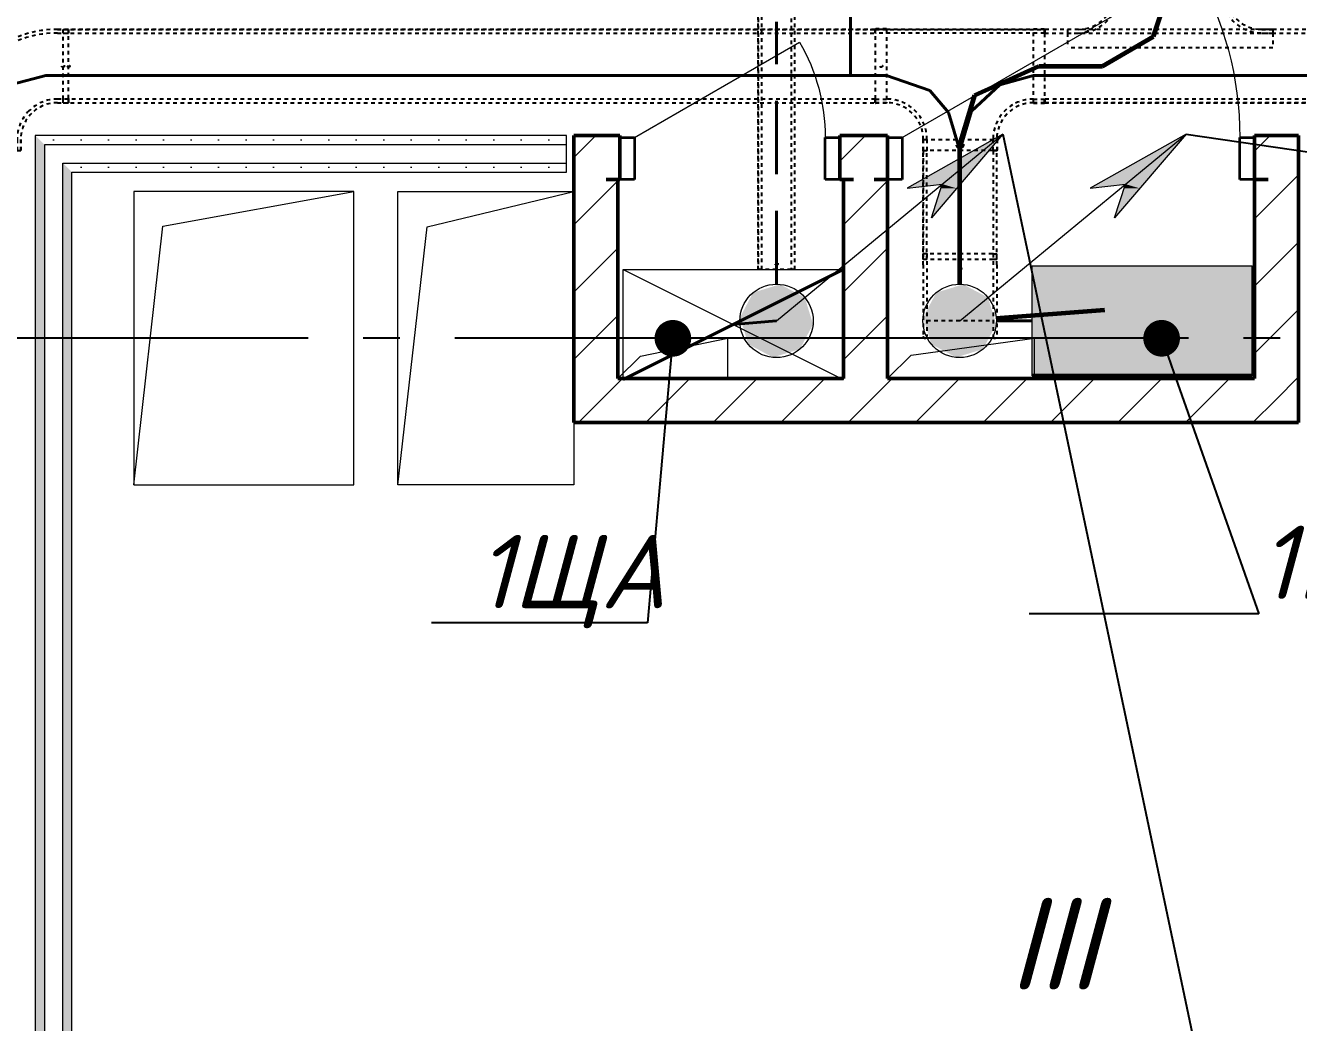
# Model space of a CAD drawing. Header units: millimetres. Extents: x 0 to 1293, y 0 to 420.
# Drawn here: x 418.49 to 453.19, y 260.93 to 288.12 of the extents above; entities that cross this region are included whole.
import ezdxf
from ezdxf import colors
from ezdxf.entities.mleader import LeaderData, LeaderLine
from ezdxf.math import Vec2, Vec3

# ---------------------------------------------------------------- set-up
doc = ezdxf.new("R2010")
doc.units = ezdxf.units.MM
for name, pattern in [('JIS_02_2.0', [3, 2, -1]), ('ГОСТ 2.303 5', [24, 20, -1.5, 1, -1.5]), ('СПКБ-0000-000-АР#001$0$Ashe', [300, 200, -100])]:
    doc.linetypes.add(name, pattern=pattern)
for name, color, linetype in [('@000', 7, 'Continuous'), ('Viewport1ForCustomObjects_0', 7, 'Continuous'), ('Viewport2ForCustomObjects_0', 7, 'Continuous'), ('СПКБ-0000-000-АР#001$0$Двери ArchiCAD', 7, 'Continuous'), ('СПКБ-0000-000-АР#001$0$Стены', 7, 'Continuous'), ('Строительные оси', 7, 'Continuous'), ('ЭМ_ЛОТКИ', 3, 'JIS_02_2.0'), ('ЭО_АВАРИЙНОЕ ОСВЕЩЕНИЕ', 7, 'Continuous'), ('ЭО_РАБОЧЕЕ ОСВЕЩЕНИЕ', 7, 'Continuous'), ('ЭС', 7, 'Continuous')]:
    doc.layers.add(name, color=color, linetype=linetype)
for name, color, linetype, lineweight, true_color in [('СПКБ-0000-000-АР#001$0$Двери ArchiCAD_Ном._пера__23', 7, 'Continuous', 35, 0xff6600), ('СПКБ-0000-000-АР#001$0$Двери ArchiCAD_Ном._пера__3', 7, 'Continuous', 18, 0xff6600), ('СПКБ-0000-000-АР#001$0$Двери ArchiCAD_Ном._пера__58', 7, 'Continuous', 50, 0xdf0000), ('СПКБ-0000-000-АР#001$0$Стены_Ном._пера__161', 7, 'Continuous', 13, 0xe11606), ('СПКБ-0000-000-АР#001$0$Стены_Ном._пера__58', 7, 'Continuous', 50, 0xdf0000)]:
    doc.layers.add(name, color=color, linetype=linetype, lineweight=lineweight, true_color=true_color)
doc.layers.add('СПКБ-0000-000-АР#001$0$Стены_Ном._пера__20', color=1, linetype='Continuous', lineweight=20)
doc.layers.add('СПКБ-0000-000-АР#001$0$Шахты ОВ_Ном._пера__1', color=7, linetype='Continuous', lineweight=13)
doc.styles.add('2.5', font='isocpeui.ttf')
pattern_1 = [(0, (0, 0), (0, 75), [0, -75])]
pattern_2 = [(45, (0, 0), (-91.9239, 91.9239), [])]

# ---------------------------------------------------------------- blocks, each defined once
blk = doc.blocks.new('_Dot')
at = {"color": 0, "linetype": 'ByBlock', "lineweight": -2}
blk.add_line((-0.5, 0), (-1, 0), dxfattribs=at)
at = {"color": 0, "linetype": 'ByBlock', "const_width": 0.5}
blk.add_lwpolyline([(-0.25, 0, 1), (0.25, 0, 1)], format="xyb", close=True, dxfattribs=at)
blk = doc.blocks.new('*U538')
at = {"color": 0, "linetype": 'ByBlock', "lineweight": -2}
for p, q in [((-101, 0), (-101, -29.5)), ((-101, 0), (-100.2, 0)), ((-100.2, 0), (-100.2, -29.5)), ((-100.2, 0), (-98.7, 0)), ((-98.7, 0), (98.7, 0)), ((98.7, 0), (100.2, 0)), ((100.2, 0), (100.2, -29.5)), ((100.2, 0), (101, 0)), ((101, 0), (101, -29.5)), ((-100, -31), (-100, -2244.9)), ((-90, -31), (-100, -31)), ((-100, -2244.9), (-100, -31)), ((-90, -2244.9), (-90, -31)), ((90, -31), (90, -2244.9)), ((100, -31), (90, -31)), ((100, -2244.9), (100, -31)), ((100, -2244.9), (100, -31)), ((-90, -2244.9), (-100, -2244.9)), ((90, -2244.9), (-90, -2244.9)), ((100, -2244.9), (90, -2244.9))]:
    blk.add_line(p, q, dxfattribs=at)
for centre in [(0, -15), (0, -2229.9)]:
    blk.add_circle(centre, 3.5, dxfattribs=at)
for centre, radius, start, end in [((-99.8, -29.5), 1.21, 180, 247.3801), ((-100.4, -31), 0.413, 0, 67.3801), ((-99.8, -29.5), 0.413, 180, 247.3801), ((-100.4, -31), 1.21, 0, 67.3801), ((100.4, -31), 1.21, 112.6199, 180), ((99.8, -29.5), 0.413, 292.6199, 360), ((100.4, -31), 0.413, 112.6199, 180), ((99.8, -29.5), 1.21, 292.6199, 360)]:
    blk.add_arc(centre, radius, start, end, dxfattribs=at)
blk = doc.blocks.new('*U540')
at = {"color": 0, "linetype": 'ByBlock', "lineweight": -2}
for p, q in [((-50.7, 0), (-50.7, -29.5)), ((-50.7, 0), (-50, 0)), ((-50, 0), (-50, -29.5)), ((-50, 0), (-48.5, 0)), ((-48.5, 0), (48.5, 0)), ((48.5, 0), (50, 0)), ((50, 0), (50, -29.5)), ((50, 0), (50.7, 0)), ((50.7, 0), (50.7, -29.5)), ((-50, -31), (-50, -755.4)), ((-40, -31), (-50, -31)), ((-50, -755.4), (-50, -31)), ((-40, -755.4), (-40, -31)), ((40, -31), (40, -755.4)), ((50, -31), (40, -31)), ((50, -755.4), (50, -31)), ((50, -755.4), (50, -31)), ((-40, -755.4), (-50, -755.4)), ((40, -755.4), (-40, -755.4)), ((50, -755.4), (40, -755.4))]:
    blk.add_line(p, q, dxfattribs=at)
for centre in [(0, -15), (0, -740.4)]:
    blk.add_circle(centre, 3.5, dxfattribs=at)
for centre, radius, start, end in [((-49.4, -29.5), 1.33, 180, 230.0338), ((-50.6, -31), 0.629, 0, 50.0338), ((-49.4, -29.5), 0.629, 180, 230.0338), ((-50.6, -31), 1.33, 0, 50.0338), ((50.6, -31), 1.33, 129.9662, 180), ((49.4, -29.5), 0.629, 309.9662, 360), ((50.6, -31), 0.629, 129.9662, 180), ((49.4, -29.5), 1.33, 309.9662, 360)]:
    blk.add_arc(centre, radius, start, end, dxfattribs=at)
blk = doc.blocks.new('*U542')
at = {"color": 0, "linetype": 'ByBlock', "lineweight": -2}
for p, q in [((-200, 430), (-200, 460)), ((-200, 460), (-190, 460)), ((-200, 430), (-200, 460)), ((-190, 460), (-190, 430)), ((-190, 460), (-189.1, 460)), ((-189.1, 460), (-189, 460)), ((-189, 460), (-11, 460)), ((-10.9, 460), (-11, 460)), ((-10, 460), (-10.9, 460)), ((-10, 0), (-10, 460)), ((-10, 460), (0, 460)), ((0, 460), (0, 0)), ((0, 0), (0, 460)), ((-330, 330), (-300, 330)), ((-330, 330), (-330, 320)), ((-300, 330), (-330, 330)), ((-300, 320), (-330, 320)), ((-330, 319.2), (-330, 320)), ((-330, 319), (-330, 319.2)), ((-330, 141), (-330, 319)), ((-330, 141), (-330, 140.8)), ((-330, 140.8), (-330, 140)), ((-330, 140), (-300, 140)), ((-330, 130), (-330, 140)), ((-300, 130), (-330, 130)), ((-300, 130), (-330, 130)), ((-200, 0), (-200, 30)), ((-200, 30), (-200, 0)), ((-200, 0), (-190, 0)), ((-189, 0), (-191, 0)), ((-190, 30), (-190, 0)), ((-189.2, 0), (-190, 0)), ((-11, 0), (-189, 0)), ((-11, 0), (-10.8, 0)), ((-10.8, 0), (-10, 0)), ((-10, 0), (0, 0))]:
    blk.add_line(p, q, dxfattribs=at)
for centre, radius in [((-100, 445), 3.5), ((-315, 230), 9.82), ((-315, 230), 3.5), ((-100, 15), 3.5)]:
    blk.add_circle(centre, radius, dxfattribs=at)
for centre, radius, start, end in [((-300, 430), 100, 270, 360), ((-300, 430), 110, 270, 360), ((-300, 30), 110, 0, 90), ((-300, 30), 100, 0, 90)]:
    blk.add_arc(centre, radius, start, end, dxfattribs=at)
blk = doc.blocks.new('*U544')
at = {"color": 0, "linetype": 'ByBlock', "lineweight": -2}
for p, q in [((-101, 0), (-101, -29.5)), ((-101, 0), (-100.2, 0)), ((-100.2, 0), (-100.2, -29.5)), ((-100.2, 0), (-98.7, 0)), ((-98.7, 0), (98.7, 0)), ((98.7, 0), (100.2, 0)), ((100.2, 0), (100.2, -29.5)), ((100.2, 0), (101, 0)), ((101, 0), (101, -29.5)), ((-100, -31), (-100, -327.3)), ((-90, -31), (-100, -31)), ((-100, -327.3), (-100, -31)), ((-90, -327.3), (-90, -31)), ((90, -31), (90, -327.3)), ((100, -31), (90, -31)), ((100, -327.3), (100, -31)), ((100, -327.3), (100, -31)), ((-90, -327.3), (-100, -327.3)), ((90, -327.3), (-90, -327.3)), ((100, -327.3), (90, -327.3))]:
    blk.add_line(p, q, dxfattribs=at)
for centre in [(0, -15), (0, -312.3)]:
    blk.add_circle(centre, 3.5, dxfattribs=at)
for centre, radius, start, end in [((-99.8, -29.5), 1.21, 180, 247.3801), ((-100.4, -31), 0.413, 0, 67.3801), ((-99.8, -29.5), 0.413, 180, 247.3801), ((-100.4, -31), 1.21, 0, 67.3801), ((100.4, -31), 1.21, 112.6199, 180), ((99.8, -29.5), 0.413, 292.6199, 360), ((100.4, -31), 0.413, 112.6199, 180), ((99.8, -29.5), 1.21, 292.6199, 360)]:
    blk.add_arc(centre, radius, start, end, dxfattribs=at)
blk = doc.blocks.new('*U545')
at = {"color": 0, "linetype": 'ByBlock', "lineweight": -2}
for p, q in [((-101, 0), (-101, -29.5)), ((-101, 0), (-100.2, 0)), ((-100.2, 0), (-100.2, -29.5)), ((-100.2, 0), (-98.7, 0)), ((-98.7, 0), (98.7, 0)), ((98.7, 0), (100.2, 0)), ((100.2, 0), (100.2, -29.5)), ((100.2, 0), (101, 0)), ((101, 0), (101, -29.5)), ((-100, -31), (-100, -4702.6)), ((-90, -31), (-100, -31)), ((-100, -4702.6), (-100, -31)), ((-90, -4702.6), (-90, -31)), ((90, -31), (90, -4702.6)), ((100, -31), (90, -31)), ((100, -4702.6), (100, -31)), ((100, -4702.6), (100, -31))]:
    blk.add_line(p, q, dxfattribs=at)
blk.add_circle((0, -15), 3.5, dxfattribs=at)
for centre, radius, start, end in [((-99.8, -29.5), 1.21, 180, 247.3801), ((-100.4, -31), 0.413, 0, 67.3801), ((-99.8, -29.5), 0.413, 180, 247.3801), ((-100.4, -31), 1.21, 0, 67.3801), ((100.4, -31), 1.21, 112.6199, 180), ((99.8, -29.5), 0.413, 292.6199, 360), ((100.4, -31), 0.413, 112.6199, 180), ((99.8, -29.5), 1.21, 292.6199, 360)]:
    blk.add_arc(centre, radius, start, end, dxfattribs=at)
blk = doc.blocks.new('*U550')
at = {"color": 0, "linetype": 'ByBlock', "lineweight": -2}
for p, q in [((130, 330), (100, 330)), ((100, 330), (130, 330)), ((100, 320), (130, 320)), ((130, 330), (130, 320)), ((130.2, 328.9), (130, 328.9)), ((130.2, 321.2), (130.2, 328.9)), ((130.2, 320.6), (130.2, 321.2)), ((130.2, 319.4), (130.2, 320.6)), ((130.2, 319.2), (130.2, 319.4)), ((130.2, 141.2), (130.2, 319.2)), ((130, 140), (100, 140)), ((130, 140), (130, 130)), ((130.2, 141.2), (130.2, 141)), ((130.2, 141), (130.2, 139.8)), ((130.2, 139.8), (130.2, 139.2)), ((130.2, 131.5), (130.2, 139.2)), ((100, 130), (130, 130)), ((100, 130), (130, 130)), ((130, 131.5), (130.2, 131.5)), ((-200, 30), (-200, 0)), ((-200, 30), (-200, 0)), ((-200, 0), (-190, 0)), ((-190, 0), (-190, 30)), ((-190, 0), (-189.2, 0)), ((-189.2, 0), (-189, 0)), ((-189, 0), (-11, 0)), ((-10.8, 0), (-11, 0)), ((-10, 0), (-10.8, 0)), ((-10, 30), (-10, 0)), ((-10, 0), (0, 0)), ((0, 0), (0, 30)), ((0, 30), (0, 0))]:
    blk.add_line(p, q, dxfattribs=at)
for centre in [(115.2, 230.2), (-100, 15)]:
    blk.add_circle(centre, 3.5, dxfattribs=at)
for radius, start, end in [(300, 90, 135), (290, 90, 135), (300, 135, 180), (290, 135, 180), (110, 90, 135), (110, 135, 180), (100, 90, 135), (100, 135, 180)]:
    blk.add_arc((100, 30), radius, start, end, dxfattribs=at)
blk = doc.blocks.new('*U559')
at = {"color": 0, "linetype": 'ByBlock', "lineweight": -2}
for p, q in [((0, 30), (0, 225)), ((10, 0), (10, 225)), ((190, 0), (190, 225)), ((200, 30), (200, 225)), ((190, 181.6), (10, 181.6)), ((96.1, 40), (96.1, 40)), ((97.4, 40.5), (97.4, 39.5)), ((97.9, 40.5), (97.9, 39.5)), ((98.5, 41.6), (98.5, 38.4)), ((99.1, 41.6), (99.1, 38.4)), ((99.7, 42.8), (99.7, 37.2)), ((100.3, 42.8), (100.3, 40.3)), ((100.3, 40.3), (103.1, 40.3)), ((103.1, 39.7), (100.3, 39.7)), ((100.3, 39.7), (100.3, 37.2)), ((100.3, 39.7), (100.3, 39.7)), ((103.1, 39.7), (100.3, 39.7)), ((103.9, 40), (103.9, 40)), ((0, 30), (0, 0)), ((1.3, 0), (0, 0)), ((9, 0), (1.3, 0)), ((9, 0), (9.2, 0)), ((9.2, 0), (10.4, 0)), ((10.4, 0), (11, 0)), ((11, 0), (189, 0)), ((189.6, 0), (189, 0)), ((190.8, 0), (189.6, 0)), ((191, 0), (190.8, 0)), ((191, 0), (198.7, 0)), ((198.7, 0), (200, 0)), ((200, 30), (200, 0))]:
    blk.add_line(p, q, dxfattribs=at)
blk.add_circle((100, 15), 3.5, dxfattribs=at)
for centre, radius, start, end in [((5, 225), 5, 359.9138, 180.0713), ((195, 225), 5, 359.9287, 180.0862), ((100, 40), 4.5, 179.9848, 0.0178)]:
    blk.add_arc(centre, radius, start, end, dxfattribs=at)
for points, knots in [([(95.5, 40), (95.6, 40.6), (95.7, 41.8), (96.7, 43.2), (98.2, 44.2), (100, 44.6), (101.8, 44.2), (103.3, 43.2), (104.3, 41.8), (104.6, 40), (104.3, 38.2), (103.3, 36.7), (101.8, 35.7), (100, 35.4), (98.2, 35.7), (96.7, 36.7), (95.7, 38.2), (95.6, 39.4), (95.5, 40)], [0, 0, 0, 0, 0.062502, 0.125002, 0.187503, 0.250004, 0.312505, 0.375006, 0.437506, 0.500007, 0.562508, 0.625009, 0.68751, 0.750011, 0.812512, 0.875013, 0.937512, 1, 1, 1, 1]), ([(96.1, 40), (96.1, 40.5), (96.3, 41.5), (97.2, 42.8), (98.5, 43.7), (100, 44), (101.5, 43.7), (102.8, 42.8), (103.7, 41.5), (104, 40), (103.7, 38.5), (102.8, 37.2), (101.5, 36.3), (100, 36), (98.5, 36.3), (97.2, 37.2), (96.3, 38.5), (96.1, 39.5), (96.1, 40)], [0, 0, 0, 0, 0.0625049, 0.1250054, 0.1875082, 0.2500107, 0.3125136, 0.3750157, 0.4375187, 0.5000208, 0.5625236, 0.6250258, 0.6875288, 0.7500311, 0.812534, 0.8750368, 0.9375388, 1, 1, 1, 1]), ([(96.1, 40), (96.1, 40.5), (96.3, 41.5), (97.2, 42.8), (98.5, 43.7), (100, 44), (101.5, 43.7), (102.8, 42.8), (103.7, 41.5), (103.9, 40.5), (103.9, 40)], [0, 0, 0, 0, 0.125129, 0.250182, 0.375144, 0.500038, 0.624934, 0.749895, 0.874953, 1, 1, 1, 1]), ([(97.4, 40.5), (97.4, 40.5), (97.4, 40.6), (97.4, 40.7), (97.5, 40.7), (97.7, 40.8), (97.8, 40.7), (97.9, 40.7), (97.9, 40.6), (97.9, 40.5), (97.9, 40.5)], [0, 0, 0, 0, 0.125407, 0.249948, 0.374967, 0.499986, 0.625007, 0.750026, 0.874563, 1, 1, 1, 1]), ([(97.9, 39.5), (97.9, 39.5), (97.9, 39.4), (97.9, 39.3), (97.8, 39.3), (97.7, 39.2), (97.5, 39.3), (97.4, 39.3), (97.4, 39.4), (97.4, 39.5), (97.4, 39.5)], [0, 0, 0, 0, 0.125402, 0.249944, 0.374964, 0.499988, 0.62501, 0.75003, 0.874569, 1, 1, 1, 1]), ([(97.9, 39.5), (97.9, 39.5), (97.9, 39.4), (97.9, 39.3), (97.8, 39.3), (97.7, 39.3), (97.6, 39.3), (97.5, 39.3), (97.4, 39.3), (97.4, 39.4), (97.4, 39.5), (97.4, 39.5)], [0, 0, 0, 0, 0.125033, 0.25, 0.374871, 0.499679, 0.561624, 0.625129, 0.75, 0.874967, 1, 1, 1, 1]), ([(98.5, 41.6), (98.5, 41.7), (98.5, 41.7), (98.6, 41.8), (98.7, 41.9), (98.8, 41.9), (98.9, 41.9), (99, 41.8), (99.1, 41.7), (99.1, 41.7), (99.1, 41.6)], [0, 0, 0, 0, 0.125404, 0.249947, 0.374966, 0.499986, 0.625008, 0.750027, 0.874567, 1, 1, 1, 1]), ([(99.1, 38.4), (99.1, 38.3), (99.1, 38.2), (99, 38.1), (98.9, 38.1), (98.8, 38.1), (98.7, 38.1), (98.6, 38.1), (98.5, 38.2), (98.5, 38.3), (98.5, 38.4)], [0, 0, 0, 0, 0.1254098, 0.2499457, 0.3749655, 0.4999881, 0.6250088, 0.7500286, 0.8745612, 1, 1, 1, 1]), ([(99.1, 38.4), (99.1, 38.3), (99.1, 38.3), (99, 38.2), (98.9, 38.1), (98.8, 38.1), (98.8, 38.1), (98.7, 38.1), (98.6, 38.2), (98.5, 38.3), (98.5, 38.3), (98.5, 38.4)], [0, 0, 0, 0, 0.1250337, 0.2500006, 0.3748722, 0.499679, 0.5616236, 0.6251278, 0.7499994, 0.8749663, 1, 1, 1, 1]), ([(99.7, 42.8), (99.7, 42.8), (99.7, 42.9), (99.8, 43), (99.9, 43.1), (100, 43.1), (100.1, 43.1), (100.2, 43), (100.3, 42.9), (100.3, 42.8), (100.3, 42.8)], [0, 0, 0, 0, 0.1254016, 0.2499467, 0.3749649, 0.4999862, 0.6250094, 0.7500277, 0.8745694, 1, 1, 1, 1]), ([(100.3, 37.2), (100.3, 37.1), (100.3, 37.1), (100.2, 37), (100.1, 36.9), (100, 36.9), (99.9, 36.9), (99.8, 37), (99.7, 37.1), (99.7, 37.1), (99.7, 37.2)], [0, 0, 0, 0, 0.125409, 0.249945, 0.374967, 0.499988, 0.625008, 0.75003, 0.874562, 1, 1, 1, 1]), ([(100.3, 37.2), (100.3, 37.2), (100.3, 37.1), (100.2, 37), (100.1, 36.9), (100, 36.9), (99.9, 36.9), (99.9, 36.9), (99.8, 37), (99.7, 37.1), (99.7, 37.2), (99.7, 37.2)], [0, 0, 0, 0, 0.125034, 0.250001, 0.374872, 0.499679, 0.561623, 0.625128, 0.749999, 0.874966, 1, 1, 1, 1]), ([(103.1, 40.3), (103.1, 40.3), (103.2, 40.3), (103.3, 40.2), (103.4, 40.1), (103.4, 40), (103.4, 39.9), (103.3, 39.8), (103.2, 39.7), (103.1, 39.7), (103.1, 39.7)], [0, 0, 0, 0, 0.125004, 0.250009, 0.374986, 0.500003, 0.625034, 0.749989, 0.874995, 1, 1, 1, 1]), ([(103.4, 40), (103.4, 40), (103.4, 39.9), (103.3, 39.8), (103.2, 39.7), (103.1, 39.7), (103.1, 39.7)], [0, 0, 0, 0, 0.250063, 0.500216, 0.750177, 1, 1, 1, 1])]:
    blk.add_open_spline(points, degree=3, knots=knots, dxfattribs=at)
blk = doc.blocks.new('*U563')
at = {"color": 0, "linetype": 'ByBlock', "lineweight": -2}
for p, q in [((-430, 130), (-430, 100)), ((-430, 130), (-420, 130)), ((-430, 100), (-430, 130)), ((-420, 100), (-420, 130)), ((-419.2, 130), (-420, 130)), ((-419, 130), (-419.2, 130)), ((-141, 130), (-419, 130)), ((-141, 130), (-140.8, 130)), ((-140.8, 130), (-140, 130)), ((-140, 130), (-140, 100)), ((-130, 130), (-140, 130)), ((-130, 100), (-130, 130)), ((-130, 100), (-130, 130)), ((-530, 0), (-560, 0)), ((-560, 0), (-560, -10)), ((-530, 0), (-560, 0)), ((0, 0), (-30, 0)), ((-30, 0), (0, 0)), ((-560, -10), (-530, -10)), ((-560, -10), (-560, -50)), ((-30, -10), (0, -10)), ((0, 0), (0, -10)), ((0, -10.8), (0, -10)), ((0, -10.8), (0, -50)), ((0, -50), (-560, -50))]:
    blk.add_line(p, q, dxfattribs=at)
for radius in [9.82, 3.5]:
    blk.add_circle((-280, 115), radius, dxfattribs=at)
for centre, radius, start, end in [((-530, 100), 100, 270, 0), ((-530, 100), 110, 270, 0), ((-30, 100), 110, 180, 270), ((-30, 100), 100, 180, 270)]:
    blk.add_arc(centre, radius, start, end, dxfattribs=at)
blk = doc.blocks.new('СПКБ-0000-000-АР#001$0$Стена_32', base_point=(8099.7, 16438.5))
at = {"layer": 'СПКБ-0000-000-АР#001$0$Стены_Ном._пера__161', "linetype": 'Continuous', "lineweight": 13, "true_color": 0xe11606}
h = blk.add_hatch(dxfattribs=at)
h.set_pattern_fill('ГИПС', color=12, style=0, pattern_type=2)
h.set_pattern_definition(pattern_1)
h.paths.add_polyline_path([(9547.5, 16438.5), (8099.7, 16438.5), (8124.7, 16413.5), (9547.5, 16413.5)])
h = blk.add_hatch(dxfattribs=at)
h.set_pattern_fill('ГИПС', color=12, style=0, pattern_type=2)
h.set_pattern_definition(pattern_1)
h.paths.add_polyline_path([(8199.7, 16338.5), (9547.5, 16338.5), (9547.5, 16363.5), (8174.7, 16363.5)])
at = {"layer": 'СПКБ-0000-000-АР#001$0$Стены_Ном._пера__161', "color": 12, "linetype": 'Continuous', "lineweight": 13, "true_color": 0xe11606}
for p, q in [((9547.5, 16413.5), (8124.7, 16413.5)), ((8174.7, 16363.5), (9547.5, 16363.5))]:
    blk.add_line(p, q, dxfattribs=at)
at = {"layer": 'СПКБ-0000-000-АР#001$0$Стены_Ном._пера__161', "color": 12, "linetype": 'Continuous', "lineweight": 13, "true_color": 0xe11606, "flags": 128}
for points in [[(9547.5, 16438.5), (8099.7, 16438.5)], [(9547.5, 16338.5), (9547.5, 16438.5)], [(8199.7, 16338.5), (9547.5, 16338.5)]]:
    blk.add_lwpolyline(points, dxfattribs=at)
blk = doc.blocks.new('СПКБ-0000-000-АР#001$0$Стена_33', base_point=(9687.9, 16438.5))
at = {"layer": 'СПКБ-0000-000-АР#001$0$Стены_Ном._пера__161', "linetype": 'Continuous', "lineweight": 13, "true_color": 0xe11606}
h = blk.add_hatch(dxfattribs=at)
h.set_pattern_fill('КИРПИЧ_ОБЫКНОВЕННЫЙ', color=12, style=0, pattern_type=2)
h.set_pattern_definition(pattern_2)
h.paths.add_polyline_path([(9567.9, 16438.5), (9567.9, 15655.7), (9687.9, 15775.7), (9687.9, 16318.5)])
at = {"layer": 'СПКБ-0000-000-АР#001$0$Стены_Ном._пера__58', "color": 12, "linetype": 'Continuous', "lineweight": 50, "true_color": 0xdf0000, "flags": 128}
for points in [[(9567.9, 16438.5), (9567.9, 15655.7)], [(9687.9, 15775.7), (9687.9, 16318.5)]]:
    blk.add_lwpolyline(points, dxfattribs=at)
blk = doc.blocks.new('СПКБ-0000-000-АР#001$0$Стена_62', base_point=(11423, 16438.5))
at = {"layer": 'СПКБ-0000-000-АР#001$0$Стены_Ном._пера__161', "linetype": 'Continuous', "lineweight": 13, "true_color": 0xe11606}
h = blk.add_hatch(dxfattribs=at)
h.set_pattern_fill('КИРПИЧ_ОБЫКНОВЕННЫЙ', color=12, style=0, pattern_type=2)
h.set_pattern_definition(pattern_2)
h.paths.add_polyline_path([(11423, 16318.5), (11423, 15775.7), (11543, 15655.7), (11543, 16438.5)])
at = {"layer": 'СПКБ-0000-000-АР#001$0$Стены_Ном._пера__58', "color": 12, "linetype": 'Continuous', "lineweight": 50, "true_color": 0xdf0000, "flags": 128}
for points in [[(11543, 15655.7), (11543, 16438.5)], [(11423, 16318.5), (11423, 15775.7)]]:
    blk.add_lwpolyline(points, dxfattribs=at)
blk = doc.blocks.new('СПКБ-0000-000-АР#001$0$Стена_63', base_point=(10423, 16438.5))
at = {"layer": 'СПКБ-0000-000-АР#001$0$Стены_Ном._пера__161', "linetype": 'Continuous', "lineweight": 13, "true_color": 0xe11606}
h = blk.add_hatch(dxfattribs=at)
h.set_pattern_fill('КИРПИЧ_ОБЫКНОВЕННЫЙ', color=12, style=0, pattern_type=2)
h.set_pattern_definition(pattern_2)
h.paths.add_polyline_path([(10303, 16318.5), (10303, 15775.7), (10423, 15775.7), (10423, 16318.5)])
at = {"layer": 'СПКБ-0000-000-АР#001$0$Стены_Ном._пера__58', "color": 12, "linetype": 'Continuous', "lineweight": 50, "true_color": 0xdf0000, "flags": 128}
for points in [[(10303, 16318.5), (10303, 15775.7)], [(10423, 15775.7), (10423, 16318.5)]]:
    blk.add_lwpolyline(points, dxfattribs=at)
blk = doc.blocks.new('СПКБ-0000-000-АР#001$0$Стена_64', base_point=(9687.9, 15655.7))
at = {"layer": 'СПКБ-0000-000-АР#001$0$Стены_Ном._пера__161', "linetype": 'Continuous', "lineweight": 13, "true_color": 0xe11606}
h = blk.add_hatch(dxfattribs=at)
h.set_pattern_fill('КИРПИЧ_ОБЫКНОВЕННЫЙ', color=12, style=0, pattern_type=2)
h.set_pattern_definition(pattern_2)
h.paths.add_polyline_path([(9567.9, 15655.7), (11543, 15655.7), (11423, 15775.7), (9687.9, 15775.7)])
at = {"layer": 'СПКБ-0000-000-АР#001$0$Стены_Ном._пера__58', "color": 12, "linetype": 'Continuous', "lineweight": 50, "true_color": 0xdf0000, "flags": 128}
for points in [[(10303, 15775.7), (9687.9, 15775.7)], [(11423, 15775.7), (10423, 15775.7)], [(9567.9, 15655.7), (11543, 15655.7)]]:
    blk.add_lwpolyline(points, dxfattribs=at)
blk = doc.blocks.new('СПКБ-0000-000-АР#001$0$Стена_124', base_point=(8099.7, 935.7))
at = {"layer": 'СПКБ-0000-000-АР#001$0$Стены_Ном._пера__161', "linetype": 'Continuous', "lineweight": 13, "true_color": 0xe11606}
h = blk.add_hatch(dxfattribs=at)
h.set_pattern_fill('ГИПС', color=12, style=0, pattern_type=2)
h.set_pattern_definition(pattern_1)
h.paths.add_polyline_path([(8124.7, 16413.5), (8099.7, 16438.5), (8099.7, 4435.9), (8124.7, 4435.9)])
h = blk.add_hatch(dxfattribs=at)
h.set_pattern_fill('ГИПС', color=12, style=0, pattern_type=2)
h.set_pattern_definition(pattern_1)
h.paths.add_polyline_path([(8174.7, 16363.5), (8174.7, 4435.9), (8199.7, 4435.9), (8199.7, 16338.5)])
at = {"layer": 'СПКБ-0000-000-АР#001$0$Стены_Ном._пера__161', "color": 12, "linetype": 'Continuous', "lineweight": 13, "true_color": 0xe11606}
for p, q in [((8124.7, 16413.5), (8124.7, 4435.9)), ((8174.7, 4435.9), (8174.7, 16363.5))]:
    blk.add_line(p, q, dxfattribs=at)
at = {"layer": 'СПКБ-0000-000-АР#001$0$Стены_Ном._пера__161', "color": 12, "linetype": 'Continuous', "lineweight": 13, "true_color": 0xe11606, "flags": 128}
for points in [[(8099.7, 16438.5), (8099.7, 4435.9)], [(8199.7, 4435.9), (8199.7, 16338.5)]]:
    blk.add_lwpolyline(points, dxfattribs=at)
blk = doc.blocks.new('СПКБ-0000-000-АР#001$0$Однопольная Дверь 19_5')
at = {"layer": 'СПКБ-0000-000-АР#001$0$Двери ArchiCAD_Ном._пера__23', "color": 30, "linetype": 'Continuous', "lineweight": 35, "true_color": 0xff6600}
for p, q in [((-260, 0), (-300, 0)), ((-300, 0), (-300, -115)), ((-260, -115), (-260, 0)), ((300, 0), (260, 0)), ((260, 0), (260, -115)), ((300, -115), (300, 0)), ((-300, -115), (-260, -115)), ((260, -115), (300, -115))]:
    blk.add_line(p, q, dxfattribs=at)
at = {"layer": 'СПКБ-0000-000-АР#001$0$Двери ArchiCAD_Ном._пера__3', "color": 30, "linetype": 'Continuous', "lineweight": 18, "true_color": 0xff6600}
blk.add_line((260, 0), (-190.3, 260), dxfattribs=at)
blk.add_arc((260, 0), 520, 150, 180, dxfattribs=at)
at = {"layer": 'СПКБ-0000-000-АР#001$0$Двери ArchiCAD_Ном._пера__58', "color": 12, "linetype": 'Continuous', "lineweight": 50, "true_color": 0xdf0000}
for p, q in [((-300, 5), (-337, 5)), ((-300, 0), (-300, 5)), ((-300, -115), (-300, 0)), ((300, 0), (300, 5)), ((300, 5), (337, 5)), ((300, -115), (300, 0)), ((-300, -115), (-337, -115)), ((300, -115), (337, -115))]:
    blk.add_line(p, q, dxfattribs=at)
blk = doc.blocks.new('СПКБ-0000-000-АР#001$0$Однопольная Дверь 19')
at = {"layer": 'СПКБ-0000-000-АР#001$0$Двери ArchiCAD_Ном._пера__23', "color": 30, "linetype": 'Continuous', "lineweight": 35, "true_color": 0xff6600}
for p, q in [((-460, 0), (-500, 0)), ((-500, 0), (-500, -115)), ((-460, -115), (-460, 0)), ((500, 0), (460, 0)), ((460, 0), (460, -115)), ((500, -115), (500, 0)), ((-500, -115), (-460, -115)), ((460, -115), (500, -115))]:
    blk.add_line(p, q, dxfattribs=at)
at = {"layer": 'СПКБ-0000-000-АР#001$0$Двери ArchiCAD_Ном._пера__3', "color": 30, "linetype": 'Continuous', "lineweight": 18, "true_color": 0xff6600}
blk.add_line((460, 0), (-336.7, 460), dxfattribs=at)
blk.add_arc((460, 0), 920, 150, 180, dxfattribs=at)
at = {"layer": 'СПКБ-0000-000-АР#001$0$Двери ArchiCAD_Ном._пера__58', "color": 12, "linetype": 'Continuous', "lineweight": 50, "true_color": 0xdf0000}
for p, q in [((-500, 5), (-537, 5)), ((-500, 0), (-500, 5)), ((-500, -115), (-500, 0)), ((500, 0), (500, 5)), ((500, 5), (537, 5)), ((500, -115), (500, 0)), ((-500, -115), (-537, -115)), ((500, -115), (537, -115))]:
    blk.add_line(p, q, dxfattribs=at)
blk = doc.blocks.new('СПКБ-0000-000-АР#001$0$Стена_132', base_point=(9687.9, 16438.5))
at = {"layer": 'СПКБ-0000-000-АР#001$0$Стены_Ном._пера__20', "linetype": 'Continuous', "lineweight": 20}
h = blk.add_hatch(dxfattribs=at)
h.set_pattern_fill('КИРПИЧ_ОБЫКНОВЕННЫЙ', color=1, style=0, pattern_type=2)
h.set_pattern_definition(pattern_2)
h.paths.add_polyline_path([(9567.9, 16438.5), (9687.9, 16318.5), (9692.7, 16318.5), (9692.7, 16433.5), (9692.7, 16438.5)])
h = blk.add_hatch(dxfattribs=at)
h.set_pattern_fill('КИРПИЧ_ОБЫКНОВЕННЫЙ', color=1, style=0, pattern_type=2)
h.set_pattern_definition(pattern_2)
h.paths.add_polyline_path([(10292.7, 16438.5), (10292.7, 16433.5), (10292.7, 16318.5), (10423, 16318.5), (10423, 16433.5), (10423, 16438.5)])
h = blk.add_hatch(dxfattribs=at)
h.set_pattern_fill('КИРПИЧ_ОБЫКНОВЕННЫЙ', color=1, style=0, pattern_type=2)
h.set_pattern_definition(pattern_2)
h.paths.add_polyline_path([(11423, 16318.5), (11543, 16438.5), (11423, 16438.5), (11423, 16433.5)])
at = {"layer": 'СПКБ-0000-000-АР#001$0$Стены_Ном._пера__58', "color": 12, "linetype": 'Continuous', "lineweight": 50, "true_color": 0xdf0000}
for p, q in [((9692.7, 16438.5), (9655.7, 16438.5)), ((9692.7, 16433.5), (9692.7, 16438.5)), ((9692.7, 16318.5), (9692.7, 16433.5)), ((10292.7, 16438.5), (10329.7, 16438.5)), ((10292.7, 16433.5), (10292.7, 16438.5)), ((10292.7, 16318.5), (10292.7, 16433.5)), ((10423, 16438.5), (10386, 16438.5)), ((10423, 16433.5), (10423, 16438.5)), ((10423, 16318.5), (10423, 16433.5)), ((11423, 16438.5), (11460, 16438.5)), ((11423, 16433.5), (11423, 16438.5)), ((11423, 16318.5), (11423, 16433.5)), ((9692.7, 16318.5), (9655.7, 16318.5)), ((10292.7, 16318.5), (10329.7, 16318.5)), ((10423, 16318.5), (10386, 16318.5)), ((11423, 16318.5), (11460, 16318.5))]:
    blk.add_line(p, q, dxfattribs=at)
at = {"layer": 'СПКБ-0000-000-АР#001$0$Стены_Ном._пера__58', "color": 12, "linetype": 'Continuous', "lineweight": 50, "true_color": 0xdf0000, "flags": 128}
for points in [[(9692.7, 16438.5), (9567.9, 16438.5)], [(10423, 16438.5), (10292.7, 16438.5)], [(11543, 16438.5), (11423, 16438.5)], [(9687.9, 16318.5), (9692.7, 16318.5)], [(10292.7, 16318.5), (10303, 16318.5)]]:
    blk.add_lwpolyline(points, dxfattribs=at)
at = {"layer": 'СПКБ-0000-000-АР#001$0$Двери ArchiCAD', "color": 21, "linetype": 'Continuous', "lineweight": 18, "true_color": 0xff9955, "xscale": -1, "zscale": 1000}
for name, p in [('СПКБ-0000-000-АР#001$0$Однопольная Дверь 19', (10923, 16433.5)), ('СПКБ-0000-000-АР#001$0$Однопольная Дверь 19_5', (9992.7, 16433.5))]:
    blk.add_blockref(name, p, dxfattribs=at)
blk = doc.blocks.new('*E595')
at = {"layer": 'СПКБ-0000-000-АР#001$0$Шахты ОВ_Ном._пера__1', "color": 7, "linetype": 'СПКБ-0000-000-АР#001$0$Ashe', "lineweight": 13}
for p, q in [((360.79, 212.559), (366, 213.504)), ((367.2, 213.504), (371.998, 213.504)), ((367.2, 205.504), (367.2, 213.504)), ((367.996, 212.535), (371.998, 213.504)), ((371.998, 213.504), (371.998, 205.504)), ((360, 205.504), (360.79, 212.559)), ((367.2, 205.504), (367.996, 212.535)), ((371.998, 205.504), (367.2, 205.504))]:
    blk.add_line(p, q, dxfattribs=at)
at = {"layer": 'СПКБ-0000-000-АР#001$0$Шахты ОВ_Ном._пера__1', "color": 7, "linetype": 'Continuous', "lineweight": 13}
for p, q in [((376.195, 209.5), (373.195, 209.5)), ((373.195, 209.5), (373.195, 208.4)), ((373.81, 209.014), (376.195, 209.5)), ((376.195, 208.4), (376.195, 209.5)), ((384.549, 209.5), (380.549, 209.5)), ((380.549, 209.5), (380.549, 208.4)), ((381.19, 209.041), (384.549, 209.5)), ((384.549, 208.4), (384.549, 209.5)), ((373.195, 208.4), (373.81, 209.014)), ((380.549, 208.4), (381.19, 209.041)), ((373.195, 208.4), (376.195, 208.4)), ((380.549, 208.4), (384.549, 208.4))]:
    blk.add_line(p, q, dxfattribs=at)
at = {"layer": 'СПКБ-0000-000-АР#001$0$Шахты ОВ_Ном._пера__1', "color": 7, "linetype": 'СПКБ-0000-000-АР#001$0$Ashe', "lineweight": 13, "flags": 128}
blk.add_lwpolyline([(360, 213.504), (360, 205.504), (366, 205.504), (366, 213.504)], close=True, dxfattribs=at)
at = {"layer": 'СПКБ-0000-000-АР#001$0$Стены', "color": 12, "lineweight": 50, "true_color": 0xdf0000, "xscale": 0.01, "yscale": 0.01, "zscale": 0.01}
for name, p in [('СПКБ-0000-000-АР#001$0$Стена_132', (373.198, 215.028)), ('СПКБ-0000-000-АР#001$0$Стена_33', (373.198, 215.028)), ('СПКБ-0000-000-АР#001$0$Стена_62', (390.549, 215.028)), ('СПКБ-0000-000-АР#001$0$Стена_63', (380.549, 215.028)), ('СПКБ-0000-000-АР#001$0$Стена_64', (373.198, 207.2))]:
    blk.add_blockref(name, p, dxfattribs=at)
at = {"layer": 'СПКБ-0000-000-АР#001$0$Стены', "color": 12, "lineweight": 13, "true_color": 0xe11606, "xscale": 0.01, "yscale": 0.01, "zscale": 0.01}
for name, p in [('СПКБ-0000-000-АР#001$0$Стена_124', (357.316, 60)), ('СПКБ-0000-000-АР#001$0$Стена_32', (357.316, 215.028))]:
    blk.add_blockref(name, p, dxfattribs=at)
blk = doc.blocks.new('*E596')
at = {"layer": 'Строительные оси', "color": 3, "linetype": 'ГОСТ 2.303 5', "lineweight": 25}
blk.add_line((578.188, 218), (14.188, 218), dxfattribs=at)
at = {"layer": 'ЭО_АВАРИЙНОЕ ОСВЕЩЕНИЕ', "color": 1, "linetype": 'JIS_02_2.0', "lineweight": 40}
for p, q in [((398.958, 219.475), (398.958, 226.628)), ((397.774, 218.379), (398.958, 218.475))]:
    blk.add_line(p, q, dxfattribs=at)
at = {"layer": 'ЭО_АВАРИЙНОЕ ОСВЕЩЕНИЕ', "color": 1, "lineweight": 40}
blk.add_line((394.774, 216.879), (400.774, 219.879), dxfattribs=at)
at = {"layer": 'ЭО_АВАРИЙНОЕ ОСВЕЩЕНИЕ', "color": 7, "lineweight": 0}
for p, q in [((394.774, 219.879), (400.774, 216.879)), ((394.774, 219.879), (400.774, 219.879)), ((394.774, 216.879), (394.774, 219.879)), ((400.774, 219.879), (400.774, 216.879)), ((394.774, 216.879), (400.774, 216.879))]:
    blk.add_line(p, q, dxfattribs=at)
at = {"layer": 'ЭО_РАБОЧЕЕ ОСВЕЩЕНИЕ', "color": 5, "lineweight": 40}
for p, q in [((400.97, 230.98), (400.97, 225.166)), ((378.142, 224.928), (379.039, 225.166)), ((379.039, 225.166), (400.97, 225.166)), ((400.97, 225.166), (401.959, 225.166)), ((401.959, 225.166), (403.138, 224.758)), ((404.271, 224.191), (405.046, 224.909)), ((405.046, 224.909), (405.959, 225.166)), ((405.959, 225.166), (453.232, 225.166)), ((403.138, 224.758), (403.643, 224.153)), ((403.959, 223.123), (404.271, 224.191)), ((403.643, 224.153), (403.959, 223.123)), ((403.959, 223.123), (403.952, 219.475)), ((403.959, 223.123), (403.959, 223.123)), ((404.95, 218.475), (405.926, 218.475))]:
    blk.add_line(p, q, dxfattribs=at)
at = {"layer": 'ЭО_РАБОЧЕЕ ОСВЕЩЕНИЕ', "color": 7, "lineweight": 0}
for p, q in [((405.926, 219.975), (411.926, 219.975)), ((405.926, 216.975), (405.926, 219.975)), ((411.926, 216.975), (411.926, 219.975))]:
    blk.add_line(p, q, dxfattribs=at)
at = {"layer": 'ЭО_РАБОЧЕЕ ОСВЕЩЕНИЕ', "color": 5, "lineweight": 60}
blk.add_line((405.926, 216.975), (411.926, 216.975), dxfattribs=at)
at = {"layer": 'ЭО_РАБОЧЕЕ ОСВЕЩЕНИЕ', "color": 5, "lineweight": 0}
for points in [[(405.926, 219.975), (405.926, 216.975), (411.926, 216.975)], [(405.926, 219.975), (411.926, 219.975), (411.926, 216.975)]]:
    blk.add_solid(points, dxfattribs=at)
at = {"layer": 'ЭС', "color": 5, "lineweight": 60}
for p, q in [((409.235, 226.23), (409.685, 227.573)), ((407.842, 225.423), (409.235, 226.23)), ((404.363, 224.628), (406.109, 225.423)), ((406.109, 225.423), (407.842, 225.423)), ((403.959, 223.273), (404.363, 224.628)), ((403.952, 219.475), (403.959, 223.273)), ((404.948, 218.552), (407.909, 218.778))]:
    blk.add_line(p, q, dxfattribs=at)
at = {"layer": 'ЭС', "color": 7, "lineweight": 0}
for p, q in [((398.958, 218.475), (405.127, 223.568)), ((405.127, 223.568), (402.517, 222.089)), ((405.127, 223.568), (403.18, 221.285)), ((403.95, 218.475), (410.12, 223.568)), ((410.12, 223.568), (407.51, 222.089)), ((410.12, 223.568), (408.173, 221.285)), ((402.517, 222.089), (403.474, 222.203)), ((403.18, 221.285), (403.474, 222.203)), ((407.51, 222.089), (408.467, 222.203)), ((408.173, 221.285), (408.467, 222.203))]:
    blk.add_line(p, q, dxfattribs=at)
for centre in [(398.958, 218.475), (403.95, 218.475)]:
    blk.add_circle(centre, 1, dxfattribs=at)
at = {"layer": 'ЭС', "color": 1, "lineweight": 0}
for points in [[(405.127, 223.568), (402.719, 222.203), (403.474, 222.203)], [(405.127, 223.568), (403.474, 222.203), (403.963, 222.203)], [(402.719, 222.203), (403.474, 222.203), (402.517, 222.089)], [(403.474, 222.203), (403.438, 222.089), (403.866, 222.089)], [(403.474, 222.203), (403.963, 222.203), (403.866, 222.089)], [(403.438, 222.089), (403.866, 222.089), (403.18, 221.285)]]:
    blk.add_solid(points, dxfattribs=at)
at = {"layer": 'ЭС', "color": 5, "lineweight": 0}
for points in [[(410.12, 223.568), (407.712, 222.203), (408.467, 222.203)], [(410.12, 223.568), (408.467, 222.203), (408.956, 222.203)], [(407.712, 222.203), (408.467, 222.203), (407.51, 222.089)], [(408.467, 222.203), (408.43, 222.089), (408.859, 222.089)], [(408.467, 222.203), (408.956, 222.203), (408.859, 222.089)], [(408.43, 222.089), (408.859, 222.089), (408.173, 221.285)]]:
    blk.add_solid(points, dxfattribs=at)
at = {"layer": 'ЭС', "color": 1, "lineweight": 60}
for points in [[(399.053, 219.471), (398.321, 219.247), (399.475, 219.247)], [(398.25, 219.112), (397.962, 218.571), (399.895, 218.571)], [(398.321, 219.247), (398.25, 219.112), (399.729, 219.112)], [(398.25, 219.112), (399.729, 219.112), (399.895, 218.571)], [(398.321, 219.247), (399.475, 219.247), (399.729, 219.112)], [(397.962, 218.571), (398.02, 218.38), (399.953, 218.38)], [(397.962, 218.571), (399.895, 218.571), (399.953, 218.38)], [(398.02, 218.38), (398.186, 217.839), (399.666, 217.839)], [(398.02, 218.38), (399.953, 218.38), (399.666, 217.839)], [(398.186, 217.839), (398.44, 217.704), (399.594, 217.704)], [(398.186, 217.839), (399.666, 217.839), (399.594, 217.704)], [(398.44, 217.704), (399.594, 217.704), (398.862, 217.48)]]:
    blk.add_solid(points, dxfattribs=at)
at = {"layer": 'ЭС', "color": 5, "lineweight": 60}
for points in [[(404.046, 219.471), (403.314, 219.247), (404.468, 219.247)], [(403.242, 219.112), (402.955, 218.571), (404.888, 218.571)], [(403.314, 219.247), (403.242, 219.112), (404.722, 219.112)], [(403.242, 219.112), (404.722, 219.112), (404.888, 218.571)], [(403.314, 219.247), (404.468, 219.247), (404.722, 219.112)], [(402.955, 218.571), (403.013, 218.38), (404.946, 218.38)], [(402.955, 218.571), (404.888, 218.571), (404.946, 218.38)], [(403.013, 218.38), (403.179, 217.839), (404.659, 217.839)], [(403.013, 218.38), (404.946, 218.38), (404.659, 217.839)], [(403.179, 217.839), (403.433, 217.704), (404.587, 217.704)], [(403.179, 217.839), (404.659, 217.839), (404.587, 217.704)], [(403.433, 217.704), (404.587, 217.704), (403.855, 217.48)]]:
    blk.add_solid(points, dxfattribs=at)
blk = doc.blocks.new('CustomObjectsInViewport1_0')
at = {"layer": 'ЭО_АВАРИЙНОЕ ОСВЕЩЕНИЕ'}
blk.add_line((445.127, 285.154), (451.153, 256.558), dxfattribs=at)
at = {"layer": 'ЭО_РАБОЧЕЕ ОСВЕЩЕНИЕ'}
blk.add_line((450.12, 285.154), (464.367, 283.066), dxfattribs=at)

msp = doc.modelspace()

# ---------------------------------------------------------------- block references
at = {"layer": '@000', "color": 1, "linetype": 'JIS_02_2.0', "lineweight": 40}
msp.add_blockref('*E595', (61.438, 70.086), dxfattribs=at)
at = {"layer": 'Viewport1ForCustomObjects_0'}
msp.add_blockref('CustomObjectsInViewport1_0', (0, 0), dxfattribs=at)
at = {"layer": 'Viewport2ForCustomObjects_0'}
msp.add_blockref('*E596', (40, 61.586), dxfattribs=at)
at = {"layer": 'ЭМ_ЛОТКИ'}
for name, p, xscale, yscale, zscale in [('*U563', (452.485, 288.009, 30), 0.01, 0.01, 0.01), ('*U540', (438.961, 289.019, 30), 0.01, 0.01, 0.01), ('*U550', (418.358, 284.709, 30), 0.009999999999999997, 0.009999999999999997, 0.009999999999999997), ('*U544', (443.959, 285.009, 30), 0.01, 0.01, 0.01)]:
    msp.add_blockref(name, p, dxfattribs=dict(at, xscale=xscale, yscale=yscale, zscale=zscale))
at = {"layer": 'ЭМ_ЛОТКИ', "xscale": 0.01, "yscale": 0.01, "zscale": 0.01}
for name, p, rotation in [('*U538', (441.959, 287.009, 30), 270), ('*U542', (446.259, 288.009, 30), 90.00000000000146), ('*U545', (445.959, 287.009, 30), 89.99999999999999), ('*U559', (444.959, 281.886), 180)]:
    msp.add_blockref(name, p, dxfattribs=dict(at, rotation=rotation))

# ---------------------------------------------------------------- texts
at = {"layer": 'ЭО_РАБОЧЕЕ ОСВЕЩЕНИЕ', "insert": (446.503, 263.083), "char_height": 2.5, "attachment_point": 5, "style": '2.5'}
msp.add_mtext('III', dxfattribs=at)

# ---------------------------------------------------------------- leaders
at = {"layer": 'ЭО_АВАРИЙНОЕ ОСВЕЩЕНИЕ'}
ml = msp.add_multileader_mtext('Standard', dxfattribs=at)
ml.set_content('1ЩА', color=256, style='2.5')
ml.set_leader_properties()
ml.set_arrow_properties(name='DOT')
ml.build(insert=Vec2(0, 0))
ml.multileader.update_dxf_attribs({"text_left_attachment_type": 6, "text_right_attachment_type": 6, "dogleg_length": 0, "arrow_head_size": 1})
ctx = ml.context
ctx.base_point, ctx.char_height, ctx.arrow_head_size, ctx.landing_gap_size, ctx.plane_origin = Vec3(430.762, 271.826), 2, 1, 0, Vec3(471.905, 255.036)
ctx.left_attachment, ctx.right_attachment = 6, 6
notes = []
notes.append((ctx, [(0, (1, 1, 0), (435.445, 271.826), (-1, 0), 0, [(1, [(436.133, 279.586)], 0, [])])]))
ctx.mtext.insert, ctx.mtext.flow_direction = Vec3(430.762, 274.226), 5
at = {"layer": 'ЭО_РАБОЧЕЕ ОСВЕЩЕНИЕ'}
ml = msp.add_multileader_mtext('Standard', dxfattribs=at)
ml.set_content('1ЩО', color=256, style='2.5')
ml.set_leader_properties()
ml.set_arrow_properties(name='DOT')
ml.build(insert=Vec2(0, 0))
ml.multileader.update_dxf_attribs({"text_left_attachment_type": 6, "text_right_attachment_type": 6, "dogleg_length": 0, "arrow_head_size": 1})
ctx = ml.context
ctx.base_point, ctx.char_height, ctx.arrow_head_size, ctx.landing_gap_size, ctx.plane_origin = Vec3(452.108, 272.078), 2, 1, 0, Vec3(495.338, 251.722)
ctx.left_attachment, ctx.right_attachment = 6, 6
notes.append((ctx, [(1, (1, 1, 0), (452.108, 272.078), (1, 0), 0, [(1, [(449.455, 279.586)], 0, [])])]))
ctx.mtext.insert, ctx.mtext.flow_direction = Vec3(452.108, 274.478), 5
for ctx, leaders in notes:
    for number, flags, end, landing, length, lines in leaders:
        leader = LeaderData()
        leader.index, (leader.has_last_leader_line, leader.has_dogleg_vector, leader.attachment_direction) = number, flags
        leader.last_leader_point, leader.dogleg_vector, leader.dogleg_length = Vec3(end), Vec3(landing), length
        for number, points, colour, breaks in lines:
            line = LeaderLine()
            line.index, line.vertices, line.color, line.breaks = number, Vec3.list(points), colors.encode_raw_color(colour), breaks
            leader.lines.append(line)
        ctx.leaders.append(leader)

doc.saveas('drawing.dxf')
